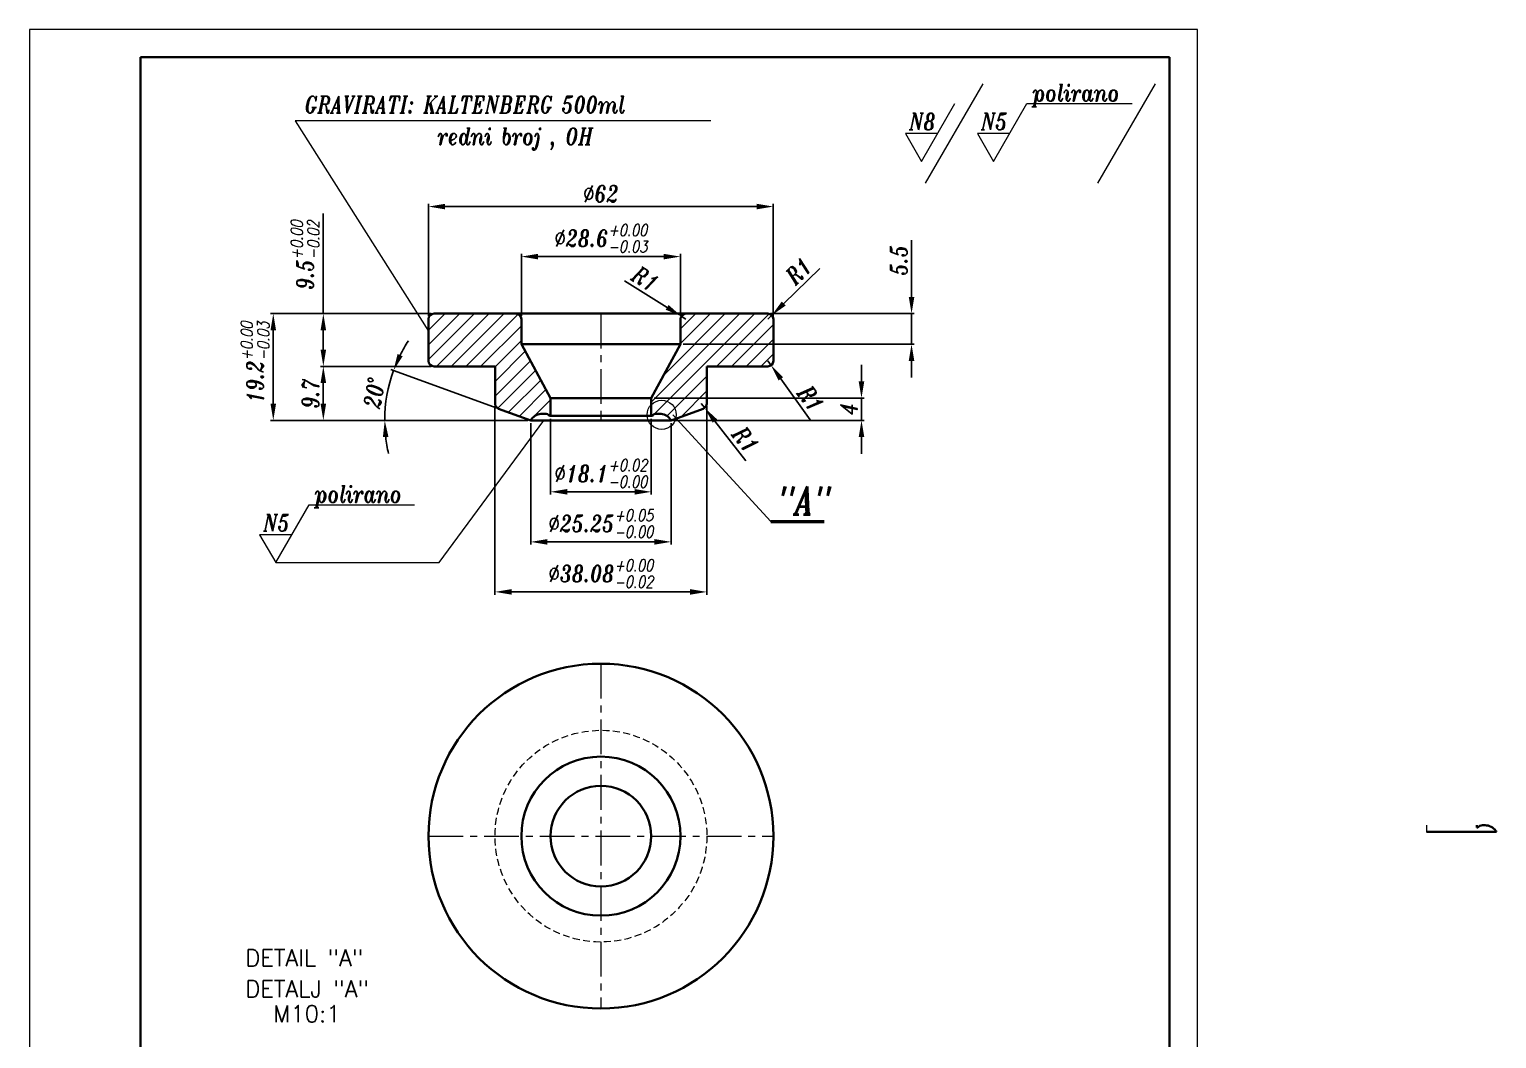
# Model space of a CAD drawing. Extents: x 23 to 319, y 27 to 324.
# Drawn here: x 55.3 to 319.1, y 142.8 to 324.3 of the extents above; entities that cross this region are included whole.
import ezdxf

# ---------------------------------------------------------------- set-up
doc = ezdxf.new("R2010")
doc.units = 0
doc.header["$LTSCALE"] = 5
doc.header["$MEASUREMENT"] = 0
doc.linetypes.add('CENTER', pattern=[2, 1.25, -0.25, 0.25, -0.25])
doc.linetypes.add('HIDDEN', pattern=[0.375, 0.25, -0.125])
doc.layers.get('0').update_dxf_attribs({"linetype": 'CONTINUOUS', "lineweight": 15})
for name, color, linetype, lineweight in [('1', 1, 'CENTER', 15), ('2', 2, 'HIDDEN', 15), ('3', 3, 'CONTINUOUS', 35), ('4', 5, 'CONTINUOUS', 50), ('8', 250, 'CONTINUOUS', 15)]:
    doc.layers.add(name, color=color, linetype=linetype, lineweight=lineweight)
doc.styles.add('ITALICT', font='ITALICT.shx', dxfattribs={"width": 0.8, "height": 3})
doc.styles.add('ROMANS', font='romans.shx')
doc.dimstyles.new('Stand', dxfattribs={"dimtxt": 3, "dimasz": 3, "dimexe": 0.5, "dimexo": 0.5, "dimgap": 0.8, "dimtad": 1, "dimdsep": 46, "dimtxsty": 'ITALICT', "dimcen": 0, "dimadec": 1, "dimazin": 2, "dimtfac": 1, "dimtmove": 0, "dimatfit": 3, "dimfxl": 1, "dimtolj": 1, "dimtzin": 0, "dimarcsym": 0})
doc.dimstyles.get("Standard").update_dxf_attribs({"dimtxt": 3, "dimasz": 3, "dimexe": 0.5, "dimexo": 0.5, "dimgap": 0.8, "dimtad": 1, "dimlfac": 0.1, "dimdsep": 46, "dimtxsty": 'ITALICT', "dimcen": 0, "dimadec": 1, "dimazin": 2, "dimtfac": 1, "dimtmove": 0, "dimatfit": 3, "dimfxl": 1, "dimtolj": 1, "dimtzin": 0, "dimarcsym": 0})

# ---------------------------------------------------------------- blocks, each defined once
blk = doc.blocks.new('*D7')
at = {"color": 0, "lineweight": -2, "transparency": 16777216}
for p, q in [((143.71, 272.77), (143.71, 283.92)), ((146.71, 283.42), (169.31, 283.42)), ((172.31, 272.77), (172.31, 283.92))]:
    blk.add_line(p, q, dxfattribs=at)
at = {"color": 0, "transparency": 16777216}
for points in [[(146.71, 283.92), (146.71, 282.92), (143.71, 283.42)], [(169.31, 283.92), (169.31, 282.92), (172.31, 283.42)]]:
    blk.add_solid(points, dxfattribs=at)
at = {"color": 0, "transparency": 16777216, "insert": (158.01, 286.71), "char_height": 3, "attachment_point": 5, "style": 'ITALICT'}
blk.add_mtext('\\A1;%%C28.6{}{\\H0.71x;\\C3;\\S+0.00^ -0.03;}', dxfattribs=at)
blk = doc.blocks.new('*D8')
at = {"color": 0, "lineweight": -2, "transparency": 16777216}
for p, q in [((127.01, 272.77), (127.01, 292.92)), ((189.01, 272.67), (189.01, 292.92)), ((130.01, 292.42), (186.01, 292.42))]:
    blk.add_line(p, q, dxfattribs=at)
at = {"color": 0, "transparency": 16777216}
for points in [[(130.01, 292.92), (130.01, 291.92), (127.01, 292.42)], [(186.01, 292.92), (186.01, 291.92), (189.01, 292.42)]]:
    blk.add_solid(points, dxfattribs=at)
at = {"color": 0, "transparency": 16777216, "insert": (158.01, 294.72), "char_height": 3, "attachment_point": 5, "style": 'ITALICT'}
blk.add_mtext('\\A1;%%C62', dxfattribs=at)
blk = doc.blocks.new('*D6')
at = {"color": 0, "lineweight": -2, "transparency": 16777216}
for p, q in [((138.97, 256.51), (138.97, 222.62)), ((177.05, 256.51), (177.05, 222.62)), ((141.97, 223.12), (174.05, 223.12))]:
    blk.add_line(p, q, dxfattribs=at)
at = {"color": 0, "transparency": 16777216}
for points in [[(141.97, 223.62), (141.97, 222.62), (138.97, 223.12)], [(174.05, 223.62), (174.05, 222.62), (177.05, 223.12)]]:
    blk.add_solid(points, dxfattribs=at)
at = {"color": 0, "transparency": 16777216, "insert": (158.01, 226.41), "char_height": 3, "attachment_point": 5, "style": 'ITALICT'}
blk.add_mtext('\\A1;%%c38.08{}{\\H0.71x;\\C3;\\S+0.00^ -0.02;}', dxfattribs=at)
blk = doc.blocks.new('*D11')
at = {"color": 0, "lineweight": -2, "transparency": 16777216}
for p, q in [((213.86, 276.17), (213.86, 286.37)), ((188.51, 273.17), (214.36, 273.17)), ((213.86, 267.67), (213.86, 273.17)), ((172.81, 267.67), (214.36, 267.67)), ((213.86, 264.67), (213.86, 261.67))]:
    blk.add_line(p, q, dxfattribs=at)
at = {"color": 0, "transparency": 16777216}
for points in [[(213.36, 276.17), (214.36, 276.17), (213.86, 273.17)], [(213.36, 264.67), (214.36, 264.67), (213.86, 267.67)]]:
    blk.add_solid(points, dxfattribs=at)
at = {"color": 0, "transparency": 16777216, "insert": (211.56, 282.77), "char_height": 3, "attachment_point": 5, "rotation": 90, "style": 'ITALICT'}
blk.add_mtext('\\A1;5.5', dxfattribs=at)
blk = doc.blocks.new('*D9')
at = {"color": 0, "lineweight": -2, "transparency": 16777216}
for p, q in [((162.24, 279.09), (169.92, 274.29)), ((173.31, 272.17), (172.47, 272.7))]:
    blk.add_line(p, q, dxfattribs=at)
at = {"color": 0, "transparency": 16777216}
blk.add_solid([(170.18, 274.72), (169.66, 273.87), (172.47, 272.7)], dxfattribs=at)
at = {"color": 0, "transparency": 16777216, "insert": (166.02, 279.43), "char_height": 3, "attachment_point": 5, "rotation": 328.0372, "style": 'ITALICT'}
blk.add_mtext('\\A1;R1', dxfattribs=at)
blk = doc.blocks.new('*D2')
at = {"color": 0, "lineweight": -2, "transparency": 16777216}
for p, q in [((127.51, 263.67), (107.61, 263.67)), ((108.11, 260.67), (108.11, 256.97)), ((144.89, 253.97), (107.61, 253.97))]:
    blk.add_line(p, q, dxfattribs=at)
at = {"color": 0, "transparency": 16777216}
for points in [[(107.61, 260.67), (108.61, 260.67), (108.11, 263.67)], [(107.61, 256.97), (108.61, 256.97), (108.11, 253.97)]]:
    blk.add_solid(points, dxfattribs=at)
at = {"color": 0, "transparency": 16777216, "insert": (105.81, 258.82), "char_height": 3, "attachment_point": 5, "rotation": 90, "style": 'ITALICT'}
blk.add_mtext('\\A1;9.7', dxfattribs=at)
blk = doc.blocks.new('*D1')
at = {"color": 0, "lineweight": -2, "transparency": 16777216}
for p, q in [((127.51, 273.17), (98.61, 273.17)), ((99.11, 270.17), (99.11, 256.97)), ((144.89, 253.97), (98.61, 253.97))]:
    blk.add_line(p, q, dxfattribs=at)
at = {"color": 0, "transparency": 16777216}
for points in [[(98.61, 270.17), (99.61, 270.17), (99.11, 273.17)], [(98.61, 256.97), (99.61, 256.97), (99.11, 253.97)]]:
    blk.add_solid(points, dxfattribs=at)
at = {"color": 0, "transparency": 16777216, "insert": (95.83, 264.42), "char_height": 3, "attachment_point": 5, "rotation": 90, "style": 'ITALICT'}
blk.add_mtext('\\A1;19.2{}{\\H0.71x;\\C3;\\S+0.00^ -0.03;}', dxfattribs=at)
blk = doc.blocks.new('*D10')
at = {"color": 0, "lineweight": -2, "transparency": 16777216}
for p, q in [((204.86, 260.97), (204.86, 263.97)), ((167.56, 257.97), (205.36, 257.97)), ((204.86, 257.97), (204.86, 253.97)), ((171.05, 253.97), (205.36, 253.97)), ((204.86, 250.97), (204.86, 247.97))]:
    blk.add_line(p, q, dxfattribs=at)
at = {"color": 0, "transparency": 16777216}
for points in [[(204.36, 260.97), (205.36, 260.97), (204.86, 257.97)], [(204.36, 250.97), (205.36, 250.97), (204.86, 253.97)]]:
    blk.add_solid(points, dxfattribs=at)
at = {"color": 0, "transparency": 16777216, "insert": (202.56, 255.97), "char_height": 3, "attachment_point": 5, "rotation": 90, "style": 'ITALICT'}
blk.add_mtext('\\A1;4', dxfattribs=at)
blk = doc.blocks.new('*D12')
at = {"color": 0, "lineweight": -2, "transparency": 16777216}
for p, q in [((148.96, 254.27), (148.96, 240.62)), ((167.06, 254.27), (167.06, 240.62)), ((151.96, 241.12), (164.06, 241.12))]:
    blk.add_line(p, q, dxfattribs=at)
at = {"color": 0, "transparency": 16777216}
for points in [[(151.96, 241.62), (151.96, 240.62), (148.96, 241.12)], [(164.06, 241.62), (164.06, 240.62), (167.06, 241.12)]]:
    blk.add_solid(points, dxfattribs=at)
at = {"color": 0, "transparency": 16777216, "insert": (158.01, 244.41), "char_height": 3, "attachment_point": 5, "style": 'ITALICT'}
blk.add_mtext('\\A1;%%c18.1{}{\\H0.71x;\\C3;\\S+0.02^ -0.00;}', dxfattribs=at)
blk = doc.blocks.new('*D13')
at = {"color": 0, "lineweight": -2, "transparency": 16777216}
for p, q in [((145.39, 253.47), (145.39, 231.62)), ((170.64, 253.47), (170.64, 231.62)), ((148.39, 232.12), (167.64, 232.12))]:
    blk.add_line(p, q, dxfattribs=at)
at = {"color": 0, "transparency": 16777216}
for points in [[(148.39, 232.62), (148.39, 231.62), (145.39, 232.12)], [(167.64, 232.62), (167.64, 231.62), (170.64, 232.12)]]:
    blk.add_solid(points, dxfattribs=at)
at = {"color": 0, "transparency": 16777216, "insert": (158.01, 235.41), "char_height": 3, "attachment_point": 5, "style": 'ITALICT'}
blk.add_mtext('\\A1;%%c25.25{}{\\H0.71x;\\C3;\\S+0.05^ -0.00;}', dxfattribs=at)
blk = doc.blocks.new('*D14')
at = {"color": 0, "lineweight": -2, "transparency": 16777216}
for p, q in [((197.35, 281.3), (190.87, 274.97)), ((188.01, 272.17), (188.73, 272.87))]:
    blk.add_line(p, q, dxfattribs=at)
at = {"color": 0, "transparency": 16777216}
blk.add_solid([(190.52, 275.33), (191.22, 274.61), (188.73, 272.87)], dxfattribs=at)
at = {"color": 0, "transparency": 16777216, "insert": (193.58, 280.83), "char_height": 3, "attachment_point": 5, "rotation": 44.3565, "style": 'ITALICT'}
blk.add_mtext('\\A1;R1', dxfattribs=at)
blk = doc.blocks.new('*D15')
at = {"color": 0, "lineweight": -2, "transparency": 16777216}
for p, q in [((108.11, 273.17), (108.11, 291.2)), ((127.51, 273.17), (107.61, 273.17)), ((108.11, 266.67), (108.11, 270.17)), ((127.51, 263.67), (107.61, 263.67))]:
    blk.add_line(p, q, dxfattribs=at)
at = {"color": 0, "transparency": 16777216}
for points in [[(107.61, 270.17), (108.61, 270.17), (108.11, 273.17)], [(107.61, 266.67), (108.61, 266.67), (108.11, 263.67)]]:
    blk.add_solid(points, dxfattribs=at)
at = {"color": 0, "transparency": 16777216, "insert": (104.83, 283.69), "char_height": 3, "attachment_point": 5, "rotation": 90, "style": 'ITALICT'}
blk.add_mtext('\\A1;9.5{}{\\H0.71x;\\C3;\\S+0.00^ -0.02;}', dxfattribs=at)
blk = doc.blocks.new('*D16')
at = {"color": 0, "lineweight": -2, "transparency": 16777216}
for p, q in [((139.16, 256.24), (120.26, 263.12)), ((144.89, 253.97), (118.65, 253.97))]:
    blk.add_line(p, q, dxfattribs=at)
for start, end in [(146.8934, 153.4467), (160, 180), (186.5533, 193.1066)]:
    blk.add_arc((145.39, 253.97), 26.24, start, end, dxfattribs=at)
at = {"color": 0, "transparency": 16777216}
for points in [[(122.37, 265.51), (121.46, 265.9), (120.73, 262.95)], [(118.82, 250.95), (119.82, 251.01), (119.15, 253.97)]]:
    blk.add_solid(points, dxfattribs=at)
at = {"color": 0, "transparency": 16777216, "insert": (117.28, 258.93), "char_height": 3, "attachment_point": 5, "rotation": 80, "style": 'ITALICT'}
blk.add_mtext('\\A1;20°', dxfattribs=at)
blk = doc.blocks.new('*D23')
at = {"color": 0, "lineweight": -2, "transparency": 16777216}
for p, q in [((188.01, 264.67), (188.6, 263.86)), ((195.66, 254.09), (190.36, 261.43))]:
    blk.add_line(p, q, dxfattribs=at)
at = {"color": 0, "transparency": 16777216}
blk.add_solid([(190.76, 261.73), (189.95, 261.14), (188.6, 263.86)], dxfattribs=at)
at = {"color": 0, "transparency": 16777216, "insert": (195.75, 257.89), "char_height": 3, "attachment_point": 5, "rotation": 305.8567, "style": 'ITALICT'}
blk.add_mtext('\\A1;R1', dxfattribs=at)
blk = doc.blocks.new('*D24')
at = {"color": 0, "lineweight": -2, "transparency": 16777216}
for p, q in [((176.05, 257.01), (176.67, 256.22)), ((184.07, 246.7), (178.51, 253.85))]:
    blk.add_line(p, q, dxfattribs=at)
at = {"color": 0, "transparency": 16777216}
blk.add_solid([(178.9, 254.16), (178.11, 253.55), (176.67, 256.22)], dxfattribs=at)
at = {"color": 0, "transparency": 16777216, "insert": (184.03, 250.51), "char_height": 3, "attachment_point": 5, "rotation": 307.8728, "style": 'ITALICT'}
blk.add_mtext('\\A1;R1', dxfattribs=at)

msp = doc.modelspace()

# ---------------------------------------------------------------- hatches: boundary and pattern name
at = {"layer": '8'}
h = msp.add_hatch(dxfattribs=at)
h.set_pattern_fill('ANSI31', color=251, scale=15, style=0)
h.paths.add_polyline_path([(143.714, 272.175, 0.4142136), (142.714, 273.175), (128.014, 273.175, 0.4142136), (127.014, 272.175), (127.014, 264.675, 0.4142136), (128.014, 263.675), (138.974, 263.675), (138.974, 257.011, 0.3152988), (139.632, 256.071), (145.391, 253.975, -0.0170621), (145.545, 254.2, -0.2381249), (147.476, 255.175), (147.964, 255.175, -0.236068), (148.764, 254.775), (148.964, 254.775), (148.964, 257.975), (143.714, 267.675)])
h.paths.add_polyline_path([(177.054, 263.675), (188.014, 263.675, 0.4142136), (189.014, 264.675), (189.014, 272.175, 0.4142136), (188.014, 273.175), (173.314, 273.175, 0.4142136), (172.314, 272.175), (172.314, 267.675), (167.064, 257.975), (167.064, 256.804, -0.6729964), (171.564, 254.975, -0.0621731), (171.483, 254.33), (171.516, 254.295), (176.396, 256.071, 0.3152988), (177.054, 257.011)])
h.paths.add_polyline_path([(167.064, 256.804), (167.064, 254.775), (167.264, 254.775, -0.236068), (168.064, 255.175), (168.551, 255.175, -0.2381249), (170.482, 254.2, -0.0170621), (170.637, 253.975), (171.469, 254.278, 0.0673827), (171.564, 254.975, 0.6729964)])

# ---------------------------------------------------------------- linework, layer by layer
for p, q in [((265.257, 324.293), (55.257, 324.293)), ((55.257, 324.293), (55.257, 27.293)), ((265.257, 27.293), (265.257, 324.293)), ((226.66, 314.511), (216.319, 296.604)), ((257.647, 314.511), (247.305, 296.604)), ((215.657, 300.542), (221.657, 310.934)), ((228.584, 300.542), (234.584, 310.934)), ((234.584, 310.934), (253.531, 310.934)), ((177.784, 307.825), (103.053, 307.825)), ((103.053, 307.825), (127.014, 270.021)), ((218.542, 305.539), (212.771, 305.539)), ((212.771, 305.539), (215.657, 300.542)), ((231.47, 305.539), (225.699, 305.539)), ((225.699, 305.539), (228.584, 300.542)), ((128.931, 228.383), (147.743, 253.975)), ((170.914, 254.948), (188.553, 235.805)), ((99.544, 228.383), (105.544, 238.775)), ((105.544, 238.775), (124.491, 238.775)), ((102.43, 233.381), (96.658, 233.381)), ((96.658, 233.381), (99.544, 228.383)), ((99.544, 228.383), (128.931, 228.383))]:
    msp.add_line(p, q)
msp.add_circle((168.942, 254.975), 2.622)
at = {"layer": '1'}
for p, q in [((158.014, 273.175), (158.014, 253.975)), ((158.014, 255.175), (158.014, 253.975)), ((158.014, 210.198), (158.014, 148.198)), ((306.428, 181.151), (306.428, 179.951)), ((127.014, 179.198), (189.014, 179.198))]:
    msp.add_line(p, q, dxfattribs=at)
at = {"layer": '2'}
msp.add_circle((158.014, 179.198), 19.04, dxfattribs=at)
at = {"layer": '3'}
for p, q in [((75.257, 319.293), (75.257, 32.293)), ((260.257, 319.293), (75.257, 319.293)), ((260.257, 32.293), (260.257, 319.293)), ((127.014, 272.175), (127.014, 264.675)), ((158.014, 273.175), (128.014, 273.175)), ((143.714, 272.175), (143.714, 267.675)), ((158.014, 273.175), (188.014, 273.175)), ((172.314, 272.175), (172.314, 267.675)), ((189.014, 272.175), (189.014, 264.675)), ((158.014, 267.675), (143.714, 267.675)), ((143.714, 267.675), (148.964, 257.975)), ((158.014, 267.675), (172.314, 267.675)), ((172.314, 267.675), (167.064, 257.975)), ((138.974, 263.675), (128.014, 263.675)), ((138.974, 263.675), (138.974, 257.011)), ((177.054, 263.675), (177.054, 257.011)), ((177.054, 263.675), (188.014, 263.675)), ((145.391, 253.975), (139.632, 256.071)), ((158.014, 257.975), (148.964, 257.975)), ((148.964, 257.975), (148.964, 254.775)), ((158.014, 257.975), (167.064, 257.975)), ((167.064, 257.975), (167.064, 254.775)), ((170.637, 253.975), (176.396, 256.071)), ((158.014, 253.975), (145.391, 253.975)), ((147.964, 255.175), (147.476, 255.175)), ((158.014, 254.775), (148.764, 254.775)), ((158.014, 254.775), (167.264, 254.775)), ((158.014, 253.975), (170.637, 253.975)), ((168.064, 255.175), (168.551, 255.175)), ((306.428, 179.951), (319.051, 179.951)), ((315.478, 181.151), (315.478, 180.751)), ((315.478, 180.751), (315.678, 180.751)), ((316.478, 181.151), (316.965, 181.151))]:
    msp.add_line(p, q, dxfattribs=at)
for radius in [31, 14.3, 9.05]:
    msp.add_circle((158.014, 179.198), radius, dxfattribs=at)
for centre, radius, start, end in [((128.014, 272.175), 1, 90, 180), ((142.714, 272.175), 1, 0, 90), ((173.314, 272.175), 1, 90, 180), ((188.014, 272.175), 1, 0, 90), ((128.014, 264.675), 1, 180, 270), ((188.014, 264.675), 1, 270, 0), ((139.974, 257.011), 1, 180, 250), ((176.054, 257.011), 1, 290, 0), ((148.764, 251.825), 4, 143.57643, 147.48639), ((147.476, 252.775), 2.4, 90, 143.57643), ((147.964, 254.175), 1, 36.8699, 90), ((168.064, 254.175), 1, 90, 143.1301), ((168.551, 252.775), 2.4, 36.42357, 90), ((167.264, 251.825), 4, 32.51361, 36.42357), ((316.478, 180.151), 1, 90, 143.1301), ((316.965, 178.751), 2.4, 36.42357, 90), ((315.678, 177.801), 4, 32.51361, 36.42357)]:
    msp.add_arc(centre, radius, start, end, dxfattribs=at)
at = {"layer": '4'}
msp.add_line((188.553, 235.805), (198.123, 235.805), dxfattribs=at)

# ---------------------------------------------------------------- texts
at = {"style": 'ITALICT', "width": 0.8}
for s, height, p in [('polirano', 3, (235.617, 311.373)), ('GRAVIRATI: KALTENBERG 500ml', 3, (104.803, 309.247)), ('N8', 3, (213.456, 306.204)), ('N5', 3, (226.383, 306.204)), (' redni broj , OH', 3, (126.998, 303.548)), ('polirano', 3, (106.577, 239.214)), ('"A"', 5, (189.808, 237.06)), ('N5', 3, (97.343, 234.045))]:
    msp.add_text(s, height=height, dxfattribs=at).set_placement(p)
at = {"style": 'ROMANS'}
for s, p in [('DETALJ "A"', (94.088, 150.245)), ('M10:1', (99.113, 145.747))]:
    msp.add_text(s, height=3, dxfattribs=at).set_placement(p)
at = {"layer": '8', "style": 'ROMANS'}
msp.add_text('DETAIL "A"', height=3, dxfattribs=at).set_placement((94.088, 155.804))

# ---------------------------------------------------------------- dimensions: what is measured, and where the dimension line sits
dim = msp.add_linear_dim(base=(108.11, 273.175), p1=(128.014, 263.675), p2=(128.014, 273.175), angle=90, text='<>{}{\\H0.71x;\\C3;\\S+0.00^ -0.02;}', dimstyle='Stand', override={"dimtxt": 3, "dimasz": 3, "dimexe": 0.5, "dimexo": 0.5, "dimgap": 0.8, "dimtad": 1, "dimtih": 0, "dimtoh": 0, "dimdec": 2, "dimzin": 8, "dimtxsty": 'ITALICT', "dimcen": 0, "dimaunit": 1, "dimtp": 0, "dimtm": 0.02, "dimtdec": 2, "dimtofl": 1, "dimtvp": 13.888889, "dimtzin": 0})
dim.commit()
dim.dimension.update_dxf_attribs({"geometry": '*D15', "text_midpoint": (104.825, 283.686)})
for base, p1, p2, text, override, picture, middle in [((189.014, 292.422), (127.014, 272.275), (189.014, 272.175), '%%C<>', {"dimtxt": 3, "dimasz": 3, "dimexe": 0.5, "dimexo": 0.5, "dimgap": 0.8, "dimtad": 1, "dimtih": 0, "dimtoh": 0, "dimdec": 2, "dimzin": 8, "dimtxsty": 'ITALICT', "dimcen": 0, "dimaunit": 1, "dimtdec": 2, "dimtofl": 1, "dimtmove": 0, "dimtvp": 13.888889, "dimtzin": 8}, '*D8', (158.014, 292.422)), ((177.054, 223.123), (138.974, 257.008), (177.054, 257.008), '%%c<>{}{\\H0.71x;\\C3;\\S+0.00^ -0.02;}', {"dimaunit": 1, "dimtp": 0, "dimtm": 0.02, "dimtdec": 2, "dimtmove": 0, "dimtvp": 13.888889, "dimtzin": 0}, '*D6', (158.014, 223.123)), ((170.637, 232.123), (145.391, 253.975), (170.637, 253.975), '%%c<>{}{\\H0.71x;\\C3;\\S+0.05^ -0.00;}', {"dimaunit": 1, "dimtp": 0.05, "dimtm": 0, "dimtdec": 2, "dimtmove": 0, "dimtvp": 13.888889, "dimtzin": 0}, '*D13', (158.014, 232.123)), ((167.064, 241.123), (148.964, 254.775), (167.064, 254.775), '%%c<>{}{\\H0.71x;\\C3;\\S+0.02^ -0.00;}', {"dimaunit": 1, "dimtp": 0.02, "dimtm": 0, "dimtdec": 2, "dimtmove": 0, "dimtvp": 13.888889, "dimtzin": 0}, '*D12', (158.014, 241.123))]:
    dim = msp.add_linear_dim(base=base, p1=p1, p2=p2, text=text, dimstyle='Stand', override=override)
    dim.commit()
    dim.dimension.update_dxf_attribs({"geometry": picture, "text_midpoint": middle, "dimtype": 160})
dim = msp.add_linear_dim(base=(172.314, 283.422), p1=(143.714, 272.275), p2=(172.314, 272.275), text='%%C<>{}{\\H0.71x;\\C3;\\S+0.00^ -0.03;}', dimstyle='Stand', override={"dimtxt": 3, "dimasz": 3, "dimexe": 0.5, "dimexo": 0.5, "dimgap": 0.8, "dimtad": 1, "dimtih": 0, "dimtoh": 0, "dimdec": 2, "dimzin": 8, "dimtxsty": 'ITALICT', "dimcen": 0, "dimaunit": 1, "dimtp": 0, "dimtm": 0.03, "dimtdec": 2, "dimtofl": 1, "dimtmove": 0, "dimtvp": 13.888889, "dimtzin": 0})
dim.commit()
dim.dimension.update_dxf_attribs({"geometry": '*D7', "text_midpoint": (158.014, 286.707)})
dim = msp.add_linear_dim(base=(213.856, 273.175), p1=(172.314, 267.675), p2=(188.014, 273.175), angle=90, dimstyle='Stand', override={"dimtxt": 3, "dimasz": 3, "dimexe": 0.5, "dimexo": 0.5, "dimgap": 0.8, "dimtad": 1, "dimtih": 0, "dimtoh": 0, "dimdec": 2, "dimzin": 8, "dimtxsty": 'ITALICT', "dimcen": 0, "dimaunit": 1, "dimtdec": 2, "dimtofl": 1, "dimtmove": 0, "dimtvp": 13.888889, "dimtzin": 8})
dim.commit()
dim.dimension.update_dxf_attribs({"geometry": '*D11', "text_midpoint": (213.856, 282.775), "dimtype": 160})
dim = msp.add_radius_dim(center=(173.314, 272.175), mpoint=(172.465, 272.704), text='R1', dimstyle='Stand', override={"dimtxt": 3, "dimasz": 3, "dimexe": 0.5, "dimexo": 0.5, "dimgap": 0.8, "dimtad": 1, "dimtih": 0, "dimtoh": 0, "dimdec": 2, "dimzin": 8, "dimtxsty": 'ITALICT', "dimcen": 0, "dimaunit": 1, "dimtdec": 2, "dimtofl": 1, "dimtvp": 13.888889, "dimtzin": 8})
dim.commit()
dim.dimension.update_dxf_attribs({"geometry": '*D9', "text_midpoint": (166.023, 279.435)})
dim = msp.add_radius_dim(center=(188.014, 272.175), mpoint=(188.729, 272.874), dimstyle='Stand', override={"dimtxt": 3, "dimasz": 3, "dimexe": 0.5, "dimexo": 0.5, "dimgap": 0.8, "dimtad": 1, "dimtih": 0, "dimtoh": 0, "dimdec": 2, "dimzin": 8, "dimtxsty": 'ITALICT', "dimcen": 0, "dimaunit": 1, "dimtdec": 2, "dimtofl": 1, "dimtvp": 13.888889, "dimtzin": 8})
dim.commit()
dim.dimension.update_dxf_attribs({"geometry": '*D14', "text_midpoint": (193.576, 280.831)})
dim = msp.add_linear_dim(base=(99.11, 253.975), p1=(128.014, 273.175), p2=(145.391, 253.975), angle=90, text='<>{}{\\H0.71x;\\C3;\\S+0.00^ -0.03;}', dimstyle='Stand', override={"dimtxt": 3, "dimasz": 3, "dimexe": 0.5, "dimexo": 0.5, "dimgap": 0.8, "dimtad": 1, "dimtih": 0, "dimtoh": 0, "dimdec": 2, "dimzin": 8, "dimtxsty": 'ITALICT', "dimcen": 0, "dimaunit": 1, "dimtp": 0, "dimtm": 0.03, "dimtdec": 2, "dimtofl": 1, "dimtmove": 0, "dimtvp": 13.888889, "dimtzin": 0})
dim.commit()
dim.dimension.update_dxf_attribs({"geometry": '*D1', "text_midpoint": (99.11, 264.425), "dimtype": 160})
dim = msp.add_angular_dim_2l(base=(119.855, 260.027), line1=((145.391, 253.975), (139.632, 256.071)), line2=((158.014, 253.975), (145.479, 253.975)), dimstyle='Standard')
dim.commit()
dim.dimension.update_dxf_attribs({"geometry": '*D16', "text_midpoint": (117.281, 258.931)})
for base, p1, p2, picture, middle in [((204.856, 253.975), (167.064, 257.975), (170.549, 253.975), '*D10', (202.556, 255.975)), ((108.11, 253.975), (128.014, 263.675), (145.391, 253.975), '*D2', (105.81, 258.825))]:
    dim = msp.add_linear_dim(base=base, p1=p1, p2=p2, angle=90, dimstyle='Stand', override={"dimtxt": 3, "dimasz": 3, "dimexe": 0.5, "dimexo": 0.5, "dimgap": 0.8, "dimtad": 1, "dimtih": 0, "dimtoh": 0, "dimdec": 2, "dimzin": 8, "dimtxsty": 'ITALICT', "dimcen": 0, "dimaunit": 1, "dimtdec": 2, "dimtofl": 1, "dimtmove": 0, "dimtvp": 13.888889, "dimtzin": 8})
    dim.commit()
    dim.dimension.update_dxf_attribs({"geometry": picture, "text_midpoint": middle})
for center, mpoint, picture, middle in [((188.014, 264.675), (188.6, 263.864), '*D23', (195.752, 257.894)), ((176.054, 257.011), (176.668, 256.221), '*D24', (184.026, 250.506))]:
    dim = msp.add_radius_dim(center=center, mpoint=mpoint, dimstyle='Stand')
    dim.commit()
    dim.dimension.update_dxf_attribs({"geometry": picture, "text_midpoint": middle})

doc.saveas('drawing.dxf')
